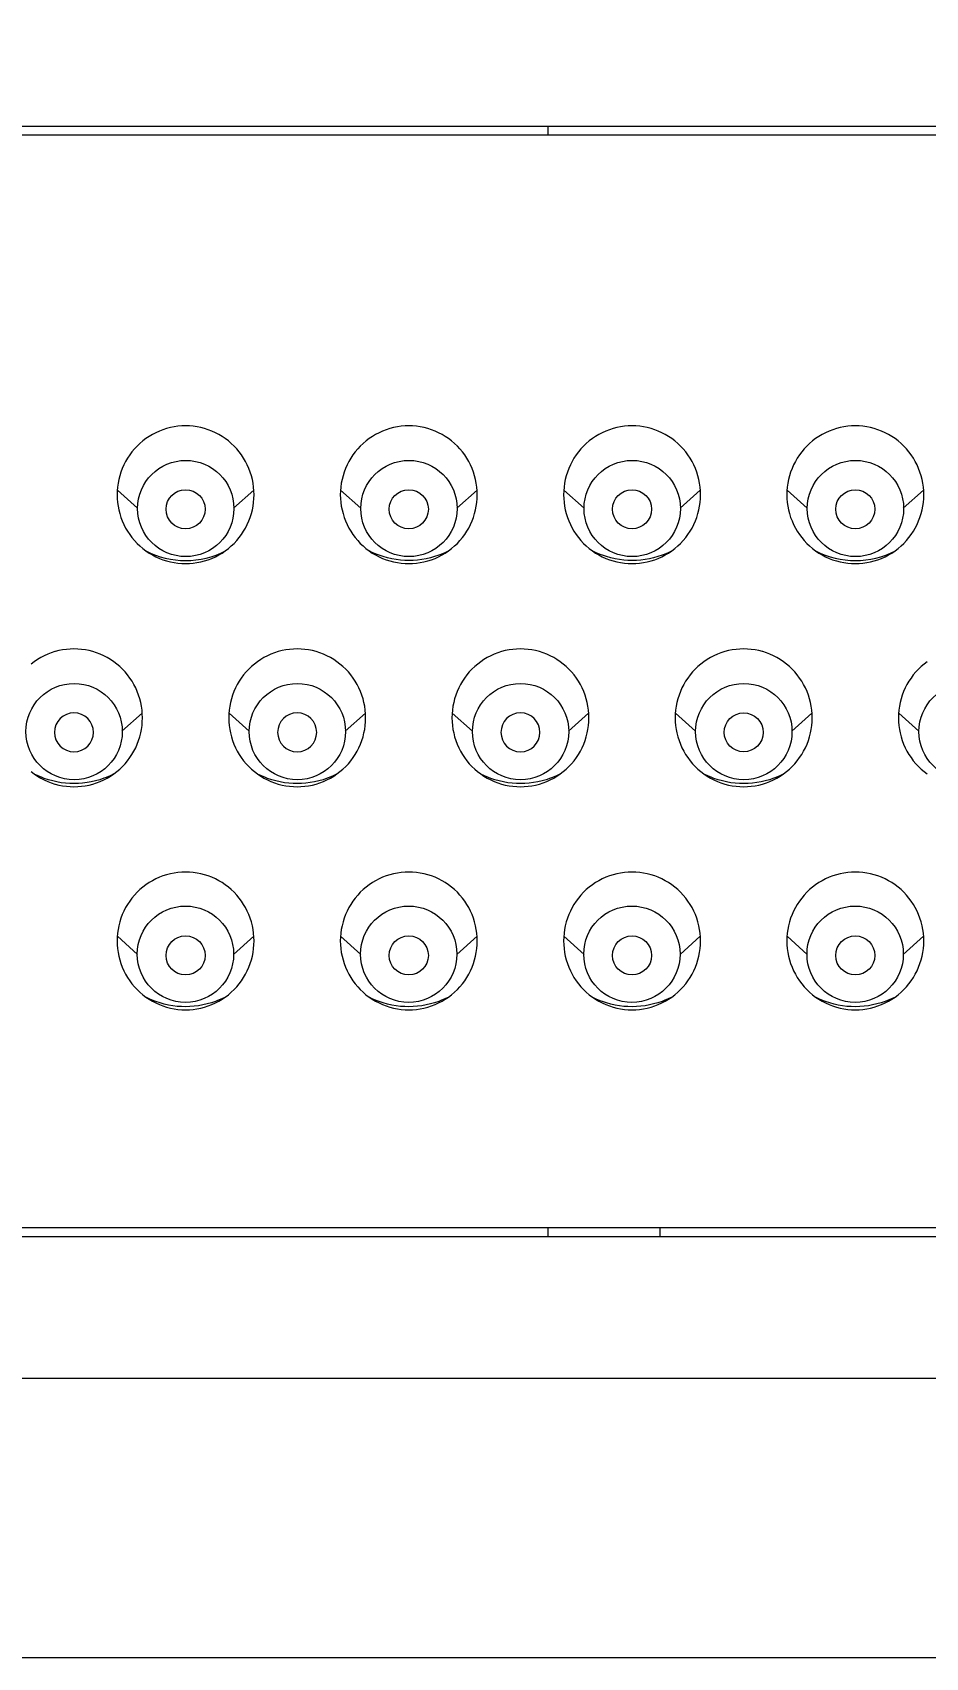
# Model space of a CAD drawing. Extents: x 0 to 1128, y 0 to 827.
# Drawn here: x 235.3 to 251.3, y 234.49 to 263.62 of the extents above; entities that cross this region are included whole.
import ezdxf

# ---------------------------------------------------------------- set-up
doc = ezdxf.new("R2010")
doc.units = 0
doc.header["$LTSCALE"] = 10
doc.header["$MEASUREMENT"] = 0
doc.header["$PDMODE"] = 3
doc.header["$PDSIZE"] = -10
doc.layers.get('0').update_dxf_attribs({"linetype": 'CONTINUOUS'})
doc.layers.get('DEFPOINTS').update_dxf_attribs({"linetype": 'CONTINUOUS'})
doc.layers.add('PDF_형상', color=7, linetype='CONTINUOUS')
doc.styles.add('Daelim Dimension', font='NanumGothic.ttf')
doc.dimstyles.new('DEFAULT', dxfattribs={"dimscale": 2, "dimtxt": 2, "dimasz": 2, "dimexe": 0, "dimexo": 2, "dimgap": 1, "dimtad": 1, "dimdec": 0, "dimzin": 9, "dimdsep": 46, "dimtxsty": 'Daelim Dimension', "dimcen": 0.5, "dimclrd": 5, "dimclre": 5, "dimclrt": 256, "dimadec": 1, "dimazin": 0, "dimtfac": 1, "dimtdec": 0, "dimtix": 1, "dimtmove": 0, "dimatfit": 3, "dimfxl": 0, "dimtolj": 1, "dimtzin": 1, "dimlwd": 9, "dimlwe": 9, "dimarcsym": 0})

# ---------------------------------------------------------------- blocks, each defined once
blk = doc.blocks.new('*D27')
at = {"color": 5, "lineweight": 9, "ltscale": 0.5}
for p, q in [((138.695, 262.487), (138.695, 327.843)), ((142.695, 327.843), (417.399, 327.843)), ((421.399, 262.487), (421.399, 327.843))]:
    blk.add_line(p, q, dxfattribs=at)
at = {"color": 5, "ltscale": 0.5}
for points in [[(142.695, 328.51), (142.695, 327.177), (138.695, 327.843)], [(417.399, 328.51), (417.399, 327.177), (421.399, 327.843)]]:
    blk.add_solid(points, dxfattribs=at)
at = {"layer": 'DEFPOINTS', "color": 0, "ltscale": 0.5}
for p in [(421.399, 327.843), (138.695, 258.487), (421.399, 258.487)]:
    blk.add_point(p, dxfattribs=at)
at = {"color": 7, "ltscale": 0.5, "insert": (315.504, 335.294), "char_height": 10, "attachment_point": 5, "style": 'Daelim Dimension'}
blk.add_mtext('\\A1;283', dxfattribs=at)

msp = doc.modelspace()

# ---------------------------------------------------------------- linework, layer by layer
at = {"layer": 'PDF_형상', "lineweight": 5}
for points in [[(174.845, 245.037, 0.414217), (177.845, 242.036), (382.249, 242.036, 0.414214), (385.249, 245.037), (385.249, 258.937, 0.414214), (382.249, 261.937), (177.845, 261.937, 0.414217), (174.845, 258.937)], [(175.045, 258.787, -0.414215), (178.045, 261.787), (382.049, 261.787, -0.41422), (385.049, 258.787), (385.049, 245.187, -0.41422), (382.049, 242.187), (178.045, 242.187, -0.414215), (175.045, 245.187)], [(236.396, 251.073, 0.99996), (235.696, 251.073, 0.999882)], [(240.396, 251.073, 0.99992), (239.696, 251.073, 0.999843)], [(244.396, 251.073, 0.999999), (243.697, 251.073, 0.999921)]]:
    msp.add_lwpolyline(points, format="xyb", close=True, dxfattribs=at)
for points in [[(244.546, 261.787), (244.546, 261.937)], [(236.825, 255.417), (237.186, 255.091)], [(239.268, 255.417), (238.907, 255.091)], [(240.825, 255.417), (241.186, 255.091)], [(243.268, 255.417), (242.907, 255.091)], [(244.825, 255.417), (245.186, 255.091)], [(247.268, 255.417), (246.907, 255.091)], [(248.825, 255.417), (249.186, 255.091)], [(251.268, 255.417), (250.907, 255.091)], [(242.764, 254.328), (242.693, 254.294), (242.621, 254.264), (242.584, 254.25), (242.509, 254.224), (242.433, 254.203), (242.357, 254.185), (242.28, 254.171), (242.202, 254.161), (242.126, 254.155), (242.049, 254.153), (241.973, 254.155), (241.896, 254.161), (241.819, 254.17), (241.741, 254.184), (241.665, 254.201), (241.589, 254.223), (241.514, 254.248), (241.477, 254.262), (241.404, 254.292), (241.334, 254.326)], [(246.764, 254.328), (246.693, 254.294), (246.621, 254.264), (246.584, 254.25), (246.509, 254.224), (246.433, 254.203), (246.357, 254.185), (246.28, 254.171), (246.203, 254.161), (246.126, 254.155), (246.049, 254.153), (245.973, 254.155), (245.896, 254.161), (245.819, 254.17), (245.741, 254.184), (245.665, 254.201), (245.589, 254.223), (245.514, 254.248), (245.477, 254.262), (245.405, 254.292), (245.334, 254.326)], [(235.279, 250.369), (235.335, 250.327), (235.392, 250.288), (235.451, 250.253), (235.512, 250.221), (235.576, 250.192), (235.64, 250.167), (235.706, 250.146), (235.707, 250.146), (235.774, 250.128), (235.842, 250.115), (235.91, 250.105), (235.978, 250.099), (236.046, 250.097), (236.114, 250.099), (236.182, 250.105), (236.25, 250.115), (236.318, 250.128), (236.385, 250.146), (236.386, 250.146), (236.452, 250.167), (236.517, 250.192), (236.58, 250.221), (236.642, 250.253), (236.7, 250.288), (236.758, 250.327), (236.813, 250.369), (236.866, 250.413), (236.916, 250.461), (236.963, 250.511), (237.007, 250.564), (237.048, 250.62), (237.086, 250.678), (237.121, 250.736), (237.152, 250.798), (237.18, 250.862), (237.205, 250.927), (237.226, 250.994), (237.243, 251.062), (237.256, 251.126), (237.266, 251.195), (237.271, 251.264), (237.273, 251.333), (237.271, 251.402), (237.266, 251.471), (237.256, 251.54), (237.243, 251.605), (237.226, 251.673), (237.205, 251.74), (237.18, 251.805), (237.152, 251.868), (237.121, 251.93), (237.087, 251.988), (237.048, 252.046), (237.007, 252.102), (236.963, 252.155), (236.916, 252.205), (236.866, 252.253), (236.813, 252.298), (236.758, 252.339), (236.7, 252.378), (236.642, 252.413), (236.58, 252.445), (236.517, 252.474), (236.453, 252.499), (236.387, 252.52), (236.386, 252.52), (236.319, 252.538), (236.251, 252.551), (236.183, 252.561), (236.114, 252.567), (236.046, 252.569), (235.978, 252.567), (235.91, 252.561), (235.842, 252.551), (235.774, 252.538), (235.707, 252.52), (235.706, 252.52), (235.64, 252.499), (235.576, 252.474), (235.513, 252.445), (235.451, 252.413), (235.393, 252.378), (235.335, 252.339), (235.279, 252.298)], [(251.335, 252.339), (251.28, 252.298), (251.227, 252.253), (251.177, 252.205), (251.13, 252.155), (251.086, 252.102), (251.045, 252.047), (251.006, 251.989), (250.972, 251.93), (250.941, 251.868), (250.913, 251.805), (250.888, 251.74), (250.867, 251.673), (250.85, 251.605), (250.837, 251.54), (250.827, 251.471), (250.822, 251.402), (250.82, 251.333), (250.822, 251.264), (250.827, 251.195), (250.837, 251.126), (250.85, 251.062), (250.867, 250.994), (250.888, 250.927), (250.913, 250.862), (250.941, 250.798), (250.972, 250.736), (251.006, 250.678), (251.045, 250.62), (251.086, 250.564), (251.13, 250.511), (251.177, 250.461), (251.227, 250.414), (251.28, 250.369), (251.335, 250.327)], [(237.268, 251.417), (236.907, 251.091)], [(238.825, 251.417), (239.186, 251.091)], [(241.268, 251.417), (240.907, 251.091)], [(242.825, 251.417), (243.186, 251.091)], [(245.268, 251.417), (244.907, 251.091)], [(246.825, 251.417), (247.186, 251.091)], [(249.268, 251.417), (248.907, 251.091)], [(250.825, 251.417), (251.186, 251.091)], [(236.763, 250.328), (236.693, 250.294), (236.621, 250.264), (236.584, 250.249), (236.509, 250.224), (236.433, 250.203), (236.357, 250.185), (236.28, 250.171), (236.202, 250.161), (236.125, 250.155), (236.049, 250.153), (235.973, 250.155), (235.896, 250.161), (235.818, 250.17), (235.741, 250.184), (235.665, 250.201), (235.589, 250.223), (235.514, 250.248), (235.477, 250.262), (235.404, 250.292), (235.334, 250.326)], [(240.764, 250.328), (240.693, 250.294), (240.621, 250.264), (240.584, 250.249), (240.509, 250.224), (240.433, 250.203), (240.357, 250.185), (240.28, 250.171), (240.202, 250.161), (240.126, 250.155), (240.049, 250.153), (239.973, 250.155), (239.896, 250.161), (239.818, 250.17), (239.741, 250.184), (239.665, 250.201), (239.589, 250.223), (239.514, 250.248), (239.477, 250.262), (239.404, 250.292), (239.334, 250.326)], [(244.764, 250.328), (244.693, 250.294), (244.621, 250.264), (244.584, 250.249), (244.509, 250.224), (244.433, 250.203), (244.357, 250.185), (244.28, 250.171), (244.203, 250.161), (244.126, 250.155), (244.049, 250.153), (243.973, 250.155), (243.896, 250.161), (243.819, 250.17), (243.741, 250.184), (243.665, 250.201), (243.589, 250.223), (243.514, 250.248), (243.477, 250.262), (243.404, 250.292), (243.334, 250.326)], [(248.764, 250.328), (248.693, 250.294), (248.621, 250.264), (248.584, 250.249), (248.509, 250.224), (248.434, 250.203), (248.357, 250.185), (248.28, 250.171), (248.203, 250.161), (248.126, 250.155), (248.049, 250.153), (247.973, 250.155), (247.896, 250.161), (247.819, 250.17), (247.741, 250.184), (247.665, 250.201), (247.589, 250.223), (247.514, 250.248), (247.477, 250.262), (247.405, 250.292), (247.334, 250.326)], [(236.825, 247.417), (237.186, 247.091)], [(239.268, 247.417), (238.907, 247.091)], [(240.825, 247.417), (241.186, 247.091)], [(243.268, 247.417), (242.907, 247.091)], [(244.825, 247.417), (245.186, 247.091)], [(247.268, 247.417), (246.907, 247.091)], [(248.825, 247.417), (249.186, 247.091)], [(251.268, 247.417), (250.907, 247.091)], [(238.763, 246.328), (238.693, 246.294), (238.621, 246.263), (238.584, 246.249), (238.509, 246.224), (238.433, 246.203), (238.357, 246.185), (238.28, 246.171), (238.202, 246.161), (238.125, 246.155), (238.049, 246.153), (237.973, 246.155), (237.896, 246.16), (237.818, 246.17), (237.741, 246.184), (237.665, 246.201), (237.589, 246.223), (237.514, 246.248), (237.477, 246.262), (237.404, 246.292), (237.334, 246.326)], [(242.764, 246.328), (242.693, 246.294), (242.621, 246.263), (242.584, 246.249), (242.509, 246.224), (242.433, 246.203), (242.357, 246.185), (242.28, 246.171), (242.202, 246.161), (242.126, 246.155), (242.049, 246.153), (241.973, 246.155), (241.896, 246.16), (241.819, 246.17), (241.741, 246.184), (241.665, 246.201), (241.589, 246.223), (241.514, 246.248), (241.477, 246.262), (241.404, 246.292), (241.334, 246.326)], [(246.764, 246.328), (246.693, 246.294), (246.621, 246.263), (246.584, 246.249), (246.509, 246.224), (246.433, 246.203), (246.357, 246.185), (246.28, 246.171), (246.203, 246.161), (246.126, 246.155), (246.049, 246.153), (245.973, 246.155), (245.896, 246.16), (245.819, 246.17), (245.741, 246.184), (245.665, 246.201), (245.589, 246.223), (245.514, 246.248), (245.477, 246.262), (245.405, 246.292), (245.334, 246.326)], [(250.764, 246.328), (250.693, 246.294), (250.621, 246.263), (250.584, 246.249), (250.509, 246.224), (250.434, 246.203), (250.357, 246.185), (250.28, 246.171), (250.203, 246.161), (250.126, 246.155), (250.049, 246.153), (249.973, 246.155), (249.896, 246.16), (249.819, 246.17), (249.742, 246.184), (249.665, 246.201), (249.589, 246.223), (249.514, 246.248), (249.477, 246.262), (249.405, 246.292), (249.334, 246.326)], [(244.546, 242.036), (244.546, 242.187)], [(246.547, 242.187), (246.547, 242.036)]]:
    msp.add_lwpolyline(points, dxfattribs=at)
for points in [[(236.819, 255.333), (236.821, 255.264), (236.827, 255.195), (236.837, 255.126), (236.85, 255.062), (236.867, 254.994), (236.888, 254.927), (236.912, 254.862), (236.94, 254.798), (236.972, 254.736), (237.006, 254.678), (237.045, 254.62), (237.086, 254.564), (237.13, 254.511), (237.177, 254.461), (237.227, 254.414), (237.279, 254.369), (237.335, 254.327), (237.392, 254.288), (237.451, 254.253), (237.512, 254.221), (237.576, 254.192), (237.64, 254.167), (237.706, 254.146), (237.707, 254.146), (237.774, 254.128), (237.842, 254.115), (237.91, 254.105), (237.979, 254.099), (238.046, 254.097), (238.114, 254.099), (238.182, 254.105), (238.25, 254.115), (238.318, 254.128), (238.385, 254.146), (238.386, 254.146), (238.452, 254.167), (238.517, 254.192), (238.58, 254.221), (238.642, 254.253), (238.7, 254.288), (238.758, 254.327), (238.813, 254.369), (238.866, 254.414), (238.916, 254.461), (238.963, 254.511), (239.007, 254.564), (239.048, 254.62), (239.087, 254.678), (239.121, 254.736), (239.152, 254.798), (239.18, 254.862), (239.205, 254.927), (239.226, 254.994), (239.243, 255.062), (239.256, 255.126), (239.266, 255.195), (239.271, 255.264), (239.273, 255.333), (239.271, 255.402), (239.266, 255.471), (239.256, 255.541), (239.243, 255.605), (239.226, 255.673), (239.205, 255.74), (239.18, 255.805), (239.152, 255.868), (239.121, 255.93), (239.087, 255.988), (239.048, 256.047), (239.007, 256.102), (238.963, 256.155), (238.916, 256.205), (238.866, 256.253), (238.813, 256.298), (238.758, 256.339), (238.7, 256.378), (238.642, 256.413), (238.58, 256.445), (238.517, 256.474), (238.453, 256.499), (238.387, 256.52), (238.386, 256.52), (238.319, 256.538), (238.251, 256.551), (238.183, 256.561), (238.115, 256.567), (238.046, 256.569), (237.978, 256.567), (237.91, 256.561), (237.842, 256.551), (237.774, 256.538), (237.707, 256.52), (237.706, 256.52), (237.64, 256.499), (237.576, 256.474), (237.513, 256.445), (237.451, 256.413), (237.393, 256.378), (237.335, 256.34), (237.279, 256.298), (237.227, 256.253), (237.177, 256.205), (237.13, 256.155), (237.086, 256.102), (237.045, 256.047), (237.006, 255.989), (236.972, 255.93), (236.94, 255.868), (236.912, 255.805), (236.888, 255.74), (236.867, 255.673), (236.85, 255.605), (236.837, 255.541), (236.827, 255.471), (236.821, 255.402)], [(240.819, 255.333), (240.821, 255.264), (240.827, 255.195), (240.837, 255.126), (240.85, 255.062), (240.867, 254.994), (240.888, 254.927), (240.912, 254.862), (240.941, 254.798), (240.972, 254.736), (241.006, 254.678), (241.045, 254.62), (241.086, 254.564), (241.13, 254.511), (241.177, 254.461), (241.227, 254.414), (241.279, 254.369), (241.335, 254.327), (241.392, 254.288), (241.451, 254.253), (241.513, 254.221), (241.576, 254.192), (241.64, 254.167), (241.706, 254.146), (241.707, 254.146), (241.774, 254.128), (241.842, 254.115), (241.91, 254.105), (241.979, 254.099), (242.046, 254.097), (242.114, 254.099), (242.182, 254.105), (242.251, 254.115), (242.318, 254.128), (242.386, 254.146), (242.386, 254.146), (242.452, 254.167), (242.517, 254.192), (242.58, 254.221), (242.642, 254.253), (242.7, 254.288), (242.758, 254.327), (242.814, 254.369), (242.866, 254.414), (242.916, 254.461), (242.963, 254.511), (243.007, 254.564), (243.048, 254.62), (243.087, 254.678), (243.121, 254.736), (243.152, 254.798), (243.18, 254.862), (243.205, 254.927), (243.226, 254.994), (243.243, 255.062), (243.256, 255.126), (243.266, 255.195), (243.272, 255.264), (243.273, 255.333), (243.272, 255.402), (243.266, 255.471), (243.256, 255.541), (243.243, 255.605), (243.226, 255.673), (243.205, 255.74), (243.18, 255.805), (243.152, 255.868), (243.121, 255.93), (243.087, 255.988), (243.048, 256.047), (243.007, 256.102), (242.963, 256.155), (242.916, 256.205), (242.866, 256.253), (242.813, 256.298), (242.758, 256.339), (242.7, 256.378), (242.642, 256.413), (242.58, 256.445), (242.517, 256.474), (242.453, 256.499), (242.387, 256.52), (242.386, 256.52), (242.319, 256.538), (242.251, 256.551), (242.183, 256.561), (242.115, 256.567), (242.047, 256.569), (241.978, 256.567), (241.91, 256.561), (241.842, 256.551), (241.774, 256.538), (241.707, 256.52), (241.706, 256.52), (241.64, 256.499), (241.576, 256.474), (241.513, 256.445), (241.451, 256.413), (241.393, 256.378), (241.335, 256.34), (241.28, 256.298), (241.227, 256.253), (241.177, 256.205), (241.13, 256.155), (241.086, 256.102), (241.045, 256.047), (241.006, 255.989), (240.972, 255.93), (240.941, 255.868), (240.912, 255.805), (240.888, 255.74), (240.867, 255.673), (240.85, 255.605), (240.837, 255.541), (240.827, 255.471), (240.821, 255.402)], [(244.82, 255.333), (244.821, 255.264), (244.827, 255.195), (244.837, 255.126), (244.85, 255.062), (244.867, 254.994), (244.888, 254.927), (244.913, 254.862), (244.941, 254.798), (244.972, 254.736), (245.006, 254.678), (245.045, 254.62), (245.086, 254.564), (245.13, 254.511), (245.177, 254.461), (245.227, 254.414), (245.279, 254.369), (245.335, 254.327), (245.392, 254.288), (245.451, 254.253), (245.513, 254.221), (245.576, 254.192), (245.64, 254.167), (245.707, 254.146), (245.707, 254.146), (245.775, 254.128), (245.842, 254.115), (245.911, 254.105), (245.979, 254.099), (246.046, 254.097), (246.114, 254.099), (246.182, 254.105), (246.251, 254.115), (246.318, 254.128), (246.386, 254.146), (246.386, 254.146), (246.452, 254.167), (246.517, 254.192), (246.58, 254.221), (246.642, 254.253), (246.701, 254.288), (246.758, 254.327), (246.814, 254.369), (246.866, 254.414), (246.916, 254.461), (246.963, 254.511), (247.007, 254.564), (247.048, 254.62), (247.087, 254.678), (247.121, 254.736), (247.152, 254.798), (247.181, 254.862), (247.205, 254.927), (247.226, 254.994), (247.243, 255.062), (247.256, 255.126), (247.266, 255.195), (247.272, 255.264), (247.274, 255.333), (247.272, 255.402), (247.266, 255.471), (247.256, 255.541), (247.243, 255.605), (247.226, 255.673), (247.205, 255.74), (247.181, 255.805), (247.152, 255.868), (247.121, 255.93), (247.087, 255.988), (247.048, 256.047), (247.007, 256.102), (246.963, 256.155), (246.916, 256.205), (246.866, 256.253), (246.813, 256.298), (246.758, 256.339), (246.7, 256.378), (246.642, 256.413), (246.58, 256.445), (246.517, 256.474), (246.453, 256.499), (246.387, 256.52), (246.386, 256.52), (246.319, 256.538), (246.251, 256.551), (246.183, 256.561), (246.115, 256.567), (246.047, 256.569), (245.979, 256.567), (245.91, 256.561), (245.842, 256.551), (245.774, 256.538), (245.707, 256.52), (245.707, 256.52), (245.64, 256.499), (245.576, 256.474), (245.513, 256.445), (245.451, 256.413), (245.393, 256.378), (245.335, 256.34), (245.28, 256.298), (245.227, 256.253), (245.177, 256.205), (245.13, 256.155), (245.086, 256.102), (245.045, 256.047), (245.006, 255.989), (244.972, 255.93), (244.941, 255.868), (244.913, 255.805), (244.888, 255.74), (244.867, 255.673), (244.85, 255.605), (244.837, 255.541), (244.827, 255.471), (244.821, 255.402)], [(248.82, 255.333), (248.822, 255.264), (248.827, 255.195), (248.837, 255.126), (248.85, 255.062), (248.867, 254.994), (248.888, 254.927), (248.913, 254.862), (248.941, 254.798), (248.972, 254.736), (249.006, 254.678), (249.045, 254.62), (249.086, 254.564), (249.13, 254.511), (249.177, 254.461), (249.227, 254.414), (249.279, 254.369), (249.335, 254.327), (249.393, 254.288), (249.451, 254.253), (249.513, 254.221), (249.576, 254.192), (249.64, 254.167), (249.707, 254.146), (249.707, 254.146), (249.775, 254.128), (249.842, 254.115), (249.911, 254.105), (249.979, 254.099), (250.047, 254.097), (250.114, 254.099), (250.183, 254.105), (250.251, 254.115), (250.318, 254.128), (250.386, 254.146), (250.386, 254.146), (250.453, 254.167), (250.517, 254.192), (250.58, 254.221), (250.642, 254.253), (250.701, 254.288), (250.758, 254.327), (250.814, 254.369), (250.866, 254.414), (250.916, 254.461), (250.963, 254.511), (251.007, 254.564), (251.048, 254.62), (251.087, 254.678), (251.121, 254.736), (251.152, 254.798), (251.181, 254.862), (251.205, 254.927), (251.226, 254.994), (251.243, 255.062), (251.256, 255.126), (251.266, 255.195), (251.272, 255.264), (251.274, 255.333), (251.272, 255.402), (251.266, 255.471), (251.256, 255.541), (251.243, 255.605), (251.226, 255.673), (251.205, 255.74), (251.181, 255.805), (251.152, 255.868), (251.121, 255.93), (251.087, 255.988), (251.049, 256.047), (251.007, 256.102), (250.963, 256.155), (250.916, 256.205), (250.866, 256.253), (250.814, 256.298), (250.758, 256.339), (250.7, 256.378), (250.642, 256.413), (250.58, 256.445), (250.517, 256.474), (250.453, 256.499), (250.387, 256.52), (250.386, 256.52), (250.319, 256.538), (250.251, 256.551), (250.183, 256.561), (250.115, 256.567), (250.047, 256.569), (249.979, 256.567), (249.91, 256.561), (249.842, 256.551), (249.774, 256.538), (249.707, 256.52), (249.707, 256.52), (249.641, 256.499), (249.576, 256.474), (249.513, 256.445), (249.451, 256.413), (249.393, 256.378), (249.335, 256.34), (249.28, 256.298), (249.227, 256.253), (249.177, 256.205), (249.13, 256.155), (249.086, 256.102), (249.045, 256.047), (249.006, 255.989), (248.972, 255.93), (248.941, 255.868), (248.913, 255.805), (248.888, 255.74), (248.867, 255.673), (248.85, 255.605), (248.837, 255.541), (248.827, 255.471), (248.822, 255.402)], [(238.819, 251.333), (238.821, 251.264), (238.827, 251.195), (238.837, 251.126), (238.85, 251.062), (238.867, 250.994), (238.888, 250.927), (238.912, 250.862), (238.941, 250.798), (238.972, 250.736), (239.006, 250.678), (239.045, 250.62), (239.086, 250.564), (239.13, 250.511), (239.177, 250.461), (239.227, 250.414), (239.279, 250.369), (239.335, 250.327), (239.392, 250.288), (239.451, 250.253), (239.512, 250.221), (239.576, 250.192), (239.64, 250.167), (239.706, 250.146), (239.707, 250.146), (239.774, 250.128), (239.842, 250.115), (239.91, 250.105), (239.979, 250.099), (240.046, 250.097), (240.114, 250.099), (240.182, 250.105), (240.251, 250.115), (240.318, 250.128), (240.386, 250.146), (240.386, 250.146), (240.452, 250.167), (240.517, 250.192), (240.58, 250.221), (240.642, 250.253), (240.7, 250.288), (240.758, 250.327), (240.813, 250.369), (240.866, 250.413), (240.916, 250.461), (240.963, 250.511), (241.007, 250.564), (241.048, 250.62), (241.087, 250.678), (241.121, 250.736), (241.152, 250.798), (241.18, 250.862), (241.205, 250.927), (241.226, 250.994), (241.243, 251.062), (241.256, 251.126), (241.266, 251.195), (241.272, 251.264), (241.273, 251.333), (241.272, 251.402), (241.266, 251.471), (241.256, 251.54), (241.243, 251.605), (241.226, 251.673), (241.205, 251.74), (241.18, 251.805), (241.152, 251.868), (241.121, 251.93), (241.087, 251.988), (241.048, 252.046), (241.007, 252.102), (240.963, 252.155), (240.916, 252.205), (240.866, 252.253), (240.813, 252.298), (240.758, 252.339), (240.7, 252.378), (240.642, 252.413), (240.58, 252.445), (240.517, 252.474), (240.453, 252.499), (240.387, 252.52), (240.386, 252.52), (240.319, 252.538), (240.251, 252.551), (240.183, 252.561), (240.115, 252.567), (240.046, 252.569), (239.978, 252.567), (239.91, 252.561), (239.842, 252.551), (239.774, 252.538), (239.707, 252.52), (239.706, 252.52), (239.64, 252.499), (239.576, 252.474), (239.513, 252.445), (239.451, 252.413), (239.393, 252.378), (239.335, 252.339), (239.28, 252.298), (239.227, 252.253), (239.177, 252.205), (239.13, 252.155), (239.086, 252.102), (239.045, 252.047), (239.006, 251.989), (238.972, 251.93), (238.941, 251.868), (238.912, 251.805), (238.888, 251.74), (238.867, 251.673), (238.85, 251.605), (238.837, 251.54), (238.827, 251.471), (238.821, 251.402)], [(242.819, 251.333), (242.821, 251.264), (242.827, 251.195), (242.837, 251.126), (242.85, 251.062), (242.867, 250.994), (242.888, 250.927), (242.912, 250.862), (242.941, 250.798), (242.972, 250.736), (243.006, 250.678), (243.045, 250.62), (243.086, 250.564), (243.13, 250.511), (243.177, 250.461), (243.227, 250.414), (243.279, 250.369), (243.335, 250.327), (243.392, 250.288), (243.451, 250.253), (243.513, 250.221), (243.576, 250.192), (243.64, 250.167), (243.707, 250.146), (243.707, 250.146), (243.775, 250.128), (243.842, 250.115), (243.91, 250.105), (243.979, 250.099), (244.046, 250.097), (244.114, 250.099), (244.182, 250.105), (244.251, 250.115), (244.318, 250.128), (244.386, 250.146), (244.386, 250.146), (244.452, 250.167), (244.517, 250.192), (244.58, 250.221), (244.642, 250.253), (244.7, 250.288), (244.758, 250.327), (244.814, 250.369), (244.866, 250.413), (244.916, 250.461), (244.963, 250.511), (245.007, 250.564), (245.048, 250.62), (245.087, 250.678), (245.121, 250.736), (245.152, 250.798), (245.18, 250.862), (245.205, 250.927), (245.226, 250.994), (245.243, 251.062), (245.256, 251.126), (245.266, 251.195), (245.272, 251.264), (245.274, 251.333), (245.272, 251.402), (245.266, 251.471), (245.256, 251.54), (245.243, 251.605), (245.226, 251.673), (245.205, 251.74), (245.18, 251.805), (245.152, 251.868), (245.121, 251.93), (245.087, 251.988), (245.048, 252.046), (245.007, 252.102), (244.963, 252.155), (244.916, 252.205), (244.866, 252.253), (244.813, 252.298), (244.758, 252.339), (244.7, 252.378), (244.642, 252.413), (244.58, 252.445), (244.517, 252.474), (244.453, 252.499), (244.387, 252.52), (244.386, 252.52), (244.319, 252.538), (244.251, 252.551), (244.183, 252.561), (244.115, 252.567), (244.047, 252.569), (243.978, 252.567), (243.91, 252.561), (243.842, 252.551), (243.774, 252.538), (243.707, 252.52), (243.706, 252.52), (243.64, 252.499), (243.576, 252.474), (243.513, 252.445), (243.451, 252.413), (243.393, 252.378), (243.335, 252.339), (243.28, 252.298), (243.227, 252.253), (243.177, 252.205), (243.13, 252.155), (243.086, 252.102), (243.045, 252.047), (243.006, 251.989), (242.972, 251.93), (242.941, 251.868), (242.912, 251.805), (242.888, 251.74), (242.867, 251.673), (242.85, 251.605), (242.837, 251.54), (242.827, 251.471), (242.821, 251.402)], [(246.82, 251.333), (246.821, 251.264), (246.827, 251.195), (246.837, 251.126), (246.85, 251.062), (246.867, 250.994), (246.888, 250.927), (246.913, 250.862), (246.941, 250.798), (246.972, 250.736), (247.006, 250.678), (247.045, 250.62), (247.086, 250.564), (247.13, 250.511), (247.177, 250.461), (247.227, 250.414), (247.279, 250.369), (247.335, 250.327), (247.393, 250.288), (247.451, 250.253), (247.513, 250.221), (247.576, 250.192), (247.64, 250.167), (247.707, 250.146), (247.707, 250.146), (247.775, 250.128), (247.842, 250.115), (247.911, 250.105), (247.979, 250.099), (248.046, 250.097), (248.114, 250.099), (248.182, 250.105), (248.251, 250.115), (248.318, 250.128), (248.386, 250.146), (248.386, 250.146), (248.453, 250.167), (248.517, 250.192), (248.58, 250.221), (248.642, 250.253), (248.701, 250.288), (248.758, 250.327), (248.814, 250.369), (248.866, 250.413), (248.916, 250.461), (248.963, 250.511), (249.007, 250.564), (249.048, 250.62), (249.087, 250.678), (249.121, 250.736), (249.152, 250.798), (249.181, 250.862), (249.205, 250.927), (249.226, 250.994), (249.243, 251.062), (249.256, 251.126), (249.266, 251.195), (249.272, 251.264), (249.274, 251.333), (249.272, 251.402), (249.266, 251.471), (249.256, 251.54), (249.243, 251.605), (249.226, 251.673), (249.205, 251.74), (249.181, 251.805), (249.152, 251.868), (249.121, 251.93), (249.087, 251.988), (249.048, 252.046), (249.007, 252.102), (248.963, 252.155), (248.916, 252.205), (248.866, 252.253), (248.813, 252.298), (248.758, 252.339), (248.7, 252.378), (248.642, 252.413), (248.58, 252.445), (248.517, 252.474), (248.453, 252.499), (248.387, 252.52), (248.386, 252.52), (248.319, 252.538), (248.251, 252.551), (248.183, 252.561), (248.115, 252.567), (248.047, 252.569), (247.979, 252.567), (247.91, 252.561), (247.842, 252.551), (247.774, 252.538), (247.707, 252.52), (247.707, 252.52), (247.64, 252.499), (247.576, 252.474), (247.513, 252.445), (247.451, 252.413), (247.393, 252.378), (247.335, 252.339), (247.28, 252.298), (247.227, 252.253), (247.177, 252.205), (247.13, 252.155), (247.086, 252.102), (247.045, 252.047), (247.006, 251.989), (246.972, 251.93), (246.941, 251.868), (246.913, 251.805), (246.888, 251.74), (246.867, 251.673), (246.85, 251.605), (246.837, 251.54), (246.827, 251.471), (246.821, 251.402)], [(236.819, 247.333), (236.821, 247.264), (236.827, 247.195), (236.837, 247.126), (236.85, 247.061), (236.867, 246.993), (236.888, 246.927), (236.912, 246.862), (236.94, 246.798), (236.972, 246.736), (237.006, 246.678), (237.045, 246.62), (237.086, 246.564), (237.13, 246.511), (237.177, 246.461), (237.227, 246.413), (237.279, 246.369), (237.335, 246.327), (237.392, 246.288), (237.451, 246.253), (237.512, 246.221), (237.576, 246.192), (237.64, 246.167), (237.706, 246.146), (237.707, 246.146), (237.774, 246.128), (237.842, 246.114), (237.91, 246.105), (237.979, 246.099), (238.046, 246.097), (238.114, 246.099), (238.182, 246.105), (238.25, 246.114), (238.318, 246.128), (238.385, 246.146), (238.386, 246.146), (238.452, 246.167), (238.517, 246.192), (238.58, 246.221), (238.642, 246.253), (238.7, 246.288), (238.758, 246.327), (238.813, 246.369), (238.866, 246.413), (238.916, 246.461), (238.963, 246.511), (239.007, 246.564), (239.048, 246.619), (239.087, 246.678), (239.121, 246.736), (239.152, 246.798), (239.18, 246.862), (239.205, 246.927), (239.226, 246.993), (239.243, 247.062), (239.256, 247.126), (239.266, 247.195), (239.271, 247.264), (239.273, 247.333), (239.271, 247.402), (239.266, 247.471), (239.256, 247.54), (239.243, 247.605), (239.226, 247.673), (239.205, 247.74), (239.18, 247.805), (239.152, 247.868), (239.121, 247.93), (239.087, 247.988), (239.048, 248.046), (239.007, 248.102), (238.963, 248.155), (238.916, 248.205), (238.866, 248.253), (238.813, 248.297), (238.758, 248.339), (238.7, 248.378), (238.642, 248.413), (238.58, 248.445), (238.517, 248.474), (238.453, 248.499), (238.387, 248.52), (238.386, 248.52), (238.319, 248.538), (238.251, 248.551), (238.183, 248.561), (238.115, 248.567), (238.046, 248.569), (237.978, 248.567), (237.91, 248.561), (237.842, 248.551), (237.774, 248.538), (237.707, 248.52), (237.706, 248.52), (237.64, 248.499), (237.576, 248.474), (237.513, 248.445), (237.451, 248.413), (237.393, 248.378), (237.335, 248.339), (237.279, 248.297), (237.227, 248.253), (237.177, 248.205), (237.13, 248.155), (237.086, 248.102), (237.045, 248.047), (237.006, 247.988), (236.972, 247.93), (236.94, 247.868), (236.912, 247.805), (236.888, 247.74), (236.867, 247.673), (236.85, 247.605), (236.837, 247.54), (236.827, 247.471), (236.821, 247.402)], [(240.819, 247.333), (240.821, 247.264), (240.827, 247.195), (240.837, 247.126), (240.85, 247.061), (240.867, 246.993), (240.888, 246.927), (240.912, 246.862), (240.941, 246.798), (240.972, 246.736), (241.006, 246.678), (241.045, 246.62), (241.086, 246.564), (241.13, 246.511), (241.177, 246.461), (241.227, 246.413), (241.279, 246.369), (241.335, 246.327), (241.392, 246.288), (241.451, 246.253), (241.513, 246.221), (241.576, 246.192), (241.64, 246.167), (241.706, 246.146), (241.707, 246.146), (241.774, 246.128), (241.842, 246.114), (241.91, 246.105), (241.979, 246.099), (242.046, 246.097), (242.114, 246.099), (242.182, 246.105), (242.251, 246.114), (242.318, 246.128), (242.386, 246.146), (242.386, 246.146), (242.452, 246.167), (242.517, 246.192), (242.58, 246.221), (242.642, 246.253), (242.7, 246.288), (242.758, 246.327), (242.814, 246.369), (242.866, 246.413), (242.916, 246.461), (242.963, 246.511), (243.007, 246.564), (243.048, 246.619), (243.087, 246.678), (243.121, 246.736), (243.152, 246.798), (243.18, 246.862), (243.205, 246.927), (243.226, 246.993), (243.243, 247.062), (243.256, 247.126), (243.266, 247.195), (243.272, 247.264), (243.273, 247.333), (243.272, 247.402), (243.266, 247.471), (243.256, 247.54), (243.243, 247.605), (243.226, 247.673), (243.205, 247.74), (243.18, 247.805), (243.152, 247.868), (243.121, 247.93), (243.087, 247.988), (243.048, 248.046), (243.007, 248.102), (242.963, 248.155), (242.916, 248.205), (242.866, 248.253), (242.813, 248.297), (242.758, 248.339), (242.7, 248.378), (242.642, 248.413), (242.58, 248.445), (242.517, 248.474), (242.453, 248.499), (242.387, 248.52), (242.386, 248.52), (242.319, 248.538), (242.251, 248.551), (242.183, 248.561), (242.115, 248.567), (242.047, 248.569), (241.978, 248.567), (241.91, 248.561), (241.842, 248.551), (241.774, 248.538), (241.707, 248.52), (241.706, 248.52), (241.64, 248.499), (241.576, 248.474), (241.513, 248.445), (241.451, 248.413), (241.393, 248.378), (241.335, 248.339), (241.28, 248.297), (241.227, 248.253), (241.177, 248.205), (241.13, 248.155), (241.086, 248.102), (241.045, 248.047), (241.006, 247.988), (240.972, 247.93), (240.941, 247.868), (240.912, 247.805), (240.888, 247.74), (240.867, 247.673), (240.85, 247.605), (240.837, 247.54), (240.827, 247.471), (240.821, 247.402)], [(244.82, 247.333), (244.821, 247.264), (244.827, 247.195), (244.837, 247.126), (244.85, 247.061), (244.867, 246.993), (244.888, 246.927), (244.913, 246.862), (244.941, 246.798), (244.972, 246.736), (245.006, 246.678), (245.045, 246.62), (245.086, 246.564), (245.13, 246.511), (245.177, 246.461), (245.227, 246.413), (245.279, 246.369), (245.335, 246.327), (245.392, 246.288), (245.451, 246.253), (245.513, 246.221), (245.576, 246.192), (245.64, 246.167), (245.707, 246.146), (245.707, 246.146), (245.775, 246.128), (245.842, 246.114), (245.911, 246.105), (245.979, 246.099), (246.046, 246.097), (246.114, 246.099), (246.182, 246.105), (246.251, 246.114), (246.318, 246.128), (246.386, 246.146), (246.386, 246.146), (246.452, 246.167), (246.517, 246.192), (246.58, 246.221), (246.642, 246.253), (246.701, 246.288), (246.758, 246.327), (246.814, 246.369), (246.866, 246.413), (246.916, 246.461), (246.963, 246.511), (247.007, 246.564), (247.048, 246.619), (247.087, 246.678), (247.121, 246.736), (247.152, 246.798), (247.181, 246.862), (247.205, 246.927), (247.226, 246.993), (247.243, 247.062), (247.256, 247.126), (247.266, 247.195), (247.272, 247.264), (247.274, 247.333), (247.272, 247.402), (247.266, 247.471), (247.256, 247.54), (247.243, 247.605), (247.226, 247.673), (247.205, 247.74), (247.181, 247.805), (247.152, 247.868), (247.121, 247.93), (247.087, 247.988), (247.048, 248.046), (247.007, 248.102), (246.963, 248.155), (246.916, 248.205), (246.866, 248.253), (246.813, 248.297), (246.758, 248.339), (246.7, 248.378), (246.642, 248.413), (246.58, 248.445), (246.517, 248.474), (246.453, 248.499), (246.387, 248.52), (246.386, 248.52), (246.319, 248.538), (246.251, 248.551), (246.183, 248.561), (246.115, 248.567), (246.047, 248.569), (245.979, 248.567), (245.91, 248.561), (245.842, 248.551), (245.774, 248.538), (245.707, 248.52), (245.707, 248.52), (245.64, 248.499), (245.576, 248.474), (245.513, 248.445), (245.451, 248.413), (245.393, 248.378), (245.335, 248.339), (245.28, 248.297), (245.227, 248.253), (245.177, 248.205), (245.13, 248.155), (245.086, 248.102), (245.045, 248.047), (245.006, 247.988), (244.972, 247.93), (244.941, 247.868), (244.913, 247.805), (244.888, 247.74), (244.867, 247.673), (244.85, 247.605), (244.837, 247.54), (244.827, 247.471), (244.821, 247.402)], [(248.82, 247.333), (248.822, 247.264), (248.827, 247.195), (248.837, 247.126), (248.85, 247.061), (248.867, 246.993), (248.888, 246.927), (248.913, 246.862), (248.941, 246.798), (248.972, 246.736), (249.006, 246.678), (249.045, 246.62), (249.086, 246.564), (249.13, 246.511), (249.177, 246.461), (249.227, 246.413), (249.279, 246.369), (249.335, 246.327), (249.393, 246.288), (249.451, 246.253), (249.513, 246.221), (249.576, 246.192), (249.64, 246.167), (249.707, 246.146), (249.707, 246.146), (249.775, 246.128), (249.842, 246.114), (249.911, 246.105), (249.979, 246.099), (250.047, 246.097), (250.114, 246.099), (250.183, 246.105), (250.251, 246.114), (250.318, 246.128), (250.386, 246.146), (250.386, 246.146), (250.453, 246.167), (250.517, 246.192), (250.58, 246.221), (250.642, 246.253), (250.701, 246.288), (250.758, 246.327), (250.814, 246.369), (250.866, 246.413), (250.916, 246.461), (250.963, 246.511), (251.007, 246.564), (251.048, 246.619), (251.087, 246.678), (251.121, 246.736), (251.152, 246.798), (251.181, 246.862), (251.205, 246.927), (251.226, 246.993), (251.243, 247.062), (251.256, 247.126), (251.266, 247.195), (251.272, 247.264), (251.274, 247.333), (251.272, 247.402), (251.266, 247.471), (251.256, 247.54), (251.243, 247.605), (251.226, 247.673), (251.205, 247.74), (251.181, 247.805), (251.152, 247.868), (251.121, 247.93), (251.087, 247.988), (251.049, 248.046), (251.007, 248.102), (250.963, 248.155), (250.916, 248.205), (250.866, 248.253), (250.814, 248.297), (250.758, 248.339), (250.7, 248.378), (250.642, 248.413), (250.58, 248.445), (250.517, 248.474), (250.453, 248.499), (250.387, 248.52), (250.386, 248.52), (250.319, 248.538), (250.251, 248.551), (250.183, 248.561), (250.115, 248.567), (250.047, 248.569), (249.979, 248.567), (249.91, 248.561), (249.842, 248.551), (249.774, 248.538), (249.707, 248.52), (249.707, 248.52), (249.641, 248.499), (249.576, 248.474), (249.513, 248.445), (249.451, 248.413), (249.393, 248.378), (249.335, 248.339), (249.28, 248.297), (249.227, 248.253), (249.177, 248.205), (249.13, 248.155), (249.086, 248.102), (249.045, 248.047), (249.006, 247.988), (248.972, 247.93), (248.941, 247.868), (248.913, 247.805), (248.888, 247.74), (248.867, 247.673), (248.85, 247.605), (248.837, 247.54), (248.827, 247.471), (248.822, 247.402)], [(385.669, 239.486), (174.425, 239.486), (174.425, 234.486), (385.669, 234.486)]]:
    msp.add_lwpolyline(points, close=True, dxfattribs=at)
for centre, radius in [((238.049, 255.086), 0.863), ((242.049, 255.086), 0.863), ((246.049, 255.086), 0.863), ((250.049, 255.086), 0.863), ((238.046, 255.073), 0.35), ((242.046, 255.073), 0.35), ((246.046, 255.073), 0.35), ((250.047, 255.073), 0.35), ((236.049, 251.086), 0.863), ((240.049, 251.086), 0.863), ((244.049, 251.086), 0.863), ((248.049, 251.086), 0.863), ((252.05, 251.086), 0.863), ((248.047, 251.073), 0.35), ((238.044, 247.095), 0.863), ((242.044, 247.095), 0.863), ((246.044, 247.095), 0.863), ((250.044, 247.095), 0.863), ((238.046, 247.073), 0.35), ((242.046, 247.073), 0.35), ((246.046, 247.073), 0.35), ((250.047, 247.073), 0.35)]:
    msp.add_circle(centre, radius, dxfattribs=at)
for centre in [(238.046, 255.708), (250.047, 255.708)]:
    msp.add_arc(centre, 1.555, 242.7336, 297.4597, dxfattribs=at)

# ---------------------------------------------------------------- dimensions: what is measured, and where the dimension line sits
at = {"color": 5, "ltscale": 0.5}
dim = msp.add_linear_dim(base=(421.399, 327.843), p1=(138.695, 258.487), p2=(421.399, 258.487), dimstyle='DEFAULT', override={"dimtxt": 5, "dimclrt": 7}, dxfattribs=at)
dim.commit()
dim.dimension.update_dxf_attribs({"geometry": '*D27', "text_midpoint": (315.504, 327.843), "dimtype": 160})

doc.saveas('drawing.dxf')
